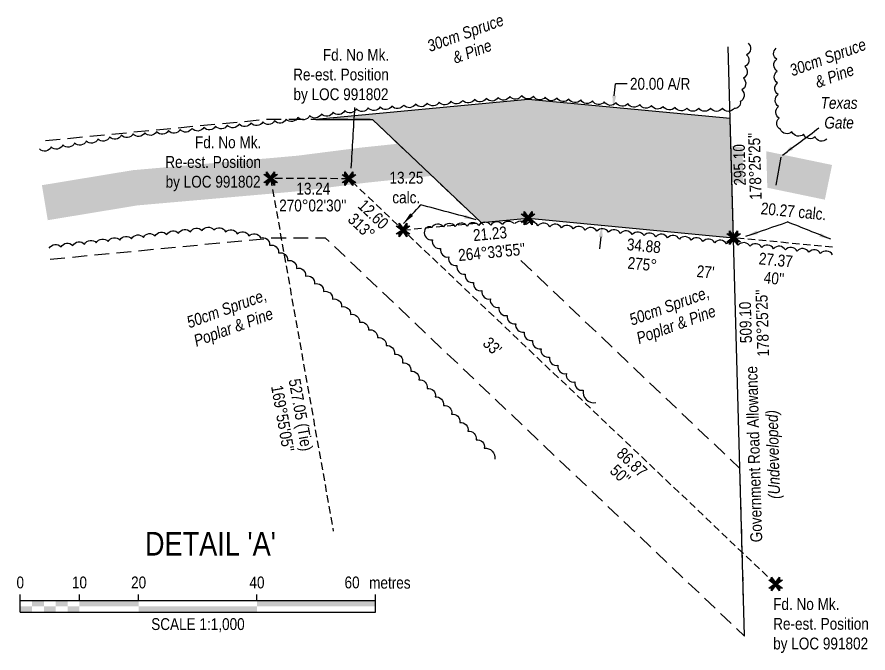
# Model space of a CAD drawing. Extents: x 633854 to 637633, y 5831519 to 5833773.
# Drawn here: x 636915 to 637633, y 5831820 to 5832358 of the extents above; entities that cross this region are included whole.
import ezdxf
from ezdxf.enums import TextEntityAlignment as Align

# ---------------------------------------------------------------- set-up
doc = ezdxf.new("R2010")
doc.units = 0
doc.header["$LTSCALE"] = 5
doc.header["$PDSIZE"] = 0.5
for name, pattern in [('0', [1, 1, 0]), ('foc-ACCESSROAD', [3.75, 2.5, -1.25]), ('foc-TIELINE', [1.875, 1.25, -0.625]), ('foc-TRAV', [1.875, 1.25, -0.625])]:
    doc.linetypes.add(name, pattern=pattern)
doc.layers.get('Defpoints').update_dxf_attribs({"color": 9})
for name, color, linetype in [('AS-FENCE', 48, 'foc-FENCE'), ('AS-ROADS', 254, 'Continuous'), ('DETAIL-T', 7, 'Continuous'), ('F-AR', 190, 'foc-ACCESSROAD'), ('L-BD', 7, 'Continuous'), ('L-BD1', 253, 'Continuous'), ('L-MON', 1, 'Continuous'), ('L-ROAD-T', 7, 'Continuous'), ('L-SEC', 7, 'Continuous'), ('L-TIE', 7, 'foc-TIELINE'), ('P-PROPOSED', 10, 'Continuous'), ('P-PROPOSED-H', 21, 'Continuous'), ('P-TRAV', 4, 'foc-TRAV'), ('P-TXT', 4, 'Continuous'), ('T-BUSH', 110, '0'), ('T-BUSH-T', 110, 'Continuous')]:
    doc.layers.add(name, color=color, linetype=linetype)
doc.layers.add('T-TEXT', color=48, linetype='Continuous', lineweight=18)
doc.styles.add('80', font='ARIALN.TTF', dxfattribs={"height": 10})
doc.styles.add('80CG', font='ARIALN.TTF', dxfattribs={"height": 10})
doc.styles.add('80L', font='ARIALN.TTF', dxfattribs={"height": 10})
doc.styles.add('80LS', font='ARIALNI.TTF', dxfattribs={"height": 10})
doc.styles.add('foc-LtypeFont', font='ARIALN.TTF', dxfattribs={"height": 7.35})
doc.linetypes.add('foc-FENCE', pattern='A,10,-1,["X",foc-LtypeFont,S=0.2,R=0,X=-0.625,Y=-0.75],-1.24', length=12.24)
doc.dimstyles.new('Compass 5 000', dxfattribs={"dimscale": 5, "dimtxt": 9, "dimasz": 2, "dimexe": 0.2, "dimexo": 0.0625, "dimgap": 0.5, "dimtad": 0, "dimtih": 1, "dimtoh": 1, "dimzin": 0, "dimdsep": 46, "dimtxsty": '80CG', "dimcen": 0.1, "dimse1": 1, "dimse2": 1, "dimclrd": 256, "dimclrt": 256, "dimaunit": 1, "dimadec": 4, "dimazin": 0, "dimtfac": 0.06, "dimtofl": 0, "dimtmove": 0, "dimatfit": 1, "dimfxl": 0.2, "dimtolj": 1, "dimtzin": 0, "dimlwd": -1, "dimarcsym": 0})

# ---------------------------------------------------------------- blocks, each defined once
blk = doc.blocks.new('*D632')
at = {"layer": 'Defpoints', "color": 0, "transparency": 16777216}
for p in [(637405.13, 5832282.63), (637418.26, 5832281.38), (637395.62, 5832183.12)]:
    blk.add_point(p, dxfattribs=at)
at = {"layer": 'P-TXT', "transparency": 16777216}
for p, q in [((637419.21, 5832291.33), (637420.16, 5832301.29)), ((637430.16, 5832301.29), (637420.16, 5832301.29)), ((637407.79, 5832171.91), (637406.84, 5832161.95))]:
    blk.add_line(p, q, dxfattribs=at)
for points in [[(637417.55, 5832291.49), (637420.87, 5832291.17), (637418.26, 5832281.38)], [(637406.14, 5832172.07), (637409.45, 5832171.75), (637408.75, 5832181.86)]]:
    blk.add_solid(points, dxfattribs=at)
at = {"layer": 'P-TXT', "transparency": 16777216, "insert": (637457.9, 5832301.29), "char_height": 10, "attachment_point": 5, "style": '80CG'}
blk.add_mtext('\\A1;20.00 A/R', dxfattribs=at)
blk = doc.blocks.new('TEMP')
h = blk.add_hatch(color=255)
h.dxf.hatch_style = 1
h.paths.add_polyline_path([(0, 0.25), (-0.67, 1.15), (-0.67, 0.67), (-1.15, 0.67), (-0.25, 0), (-1.15, -0.67), (-0.67, -0.67), (-0.67, -1.15), (0, -0.25), (0.67, -1.15), (0.67, -0.67), (1.15, -0.67), (0.25, 0), (1.15, 0.67), (0.67, 0.67), (0.67, 1.15)])
h.paths.add_polyline_path([(0.57, 0.85), (0.57, 0.57), (0.85, 0.57), (0.08, 0), (0.85, -0.57), (0.57, -0.57), (0.57, -0.85), (0, -0.08), (-0.57, -0.85), (-0.57, -0.57), (-0.85, -0.57), (-0.08, 0), (-0.85, 0.57), (-0.57, 0.57), (-0.57, 0.85), (0, 0.08)], flags=16)
h = blk.add_hatch(color=1)
h.dxf.hatch_style = 1
h.paths.add_polyline_path([(0, 0.08), (-0.57, 0.85), (-0.57, 0.57), (-0.85, 0.57), (-0.08, 0), (-0.85, -0.57), (-0.57, -0.57), (-0.57, -0.85), (0, -0.08), (0.57, -0.85), (0.57, -0.57), (0.85, -0.57), (0.08, 0), (0.85, 0.57), (0.57, 0.57), (0.57, 0.85)])
at = {"color": 1}
for p, q in [((-0.08, 0), (0.08, 0)), ((0, 0.08), (0, -0.08))]:
    blk.add_line(p, q, dxfattribs=at)
at = {"color": 255, "flags": 128}
blk.add_lwpolyline([(-0.25, 0), (-1.15, 0.67), (-0.67, 0.67), (-0.67, 1.15), (0, 0.25), (0.67, 1.15), (0.67, 0.67), (1.15, 0.67), (0.25, 0), (1.15, -0.67), (0.67, -0.67), (0.67, -1.15), (0, -0.25), (-0.67, -1.15), (-0.67, -0.67), (-1.15, -0.67)], close=True, dxfattribs=at)
at = {"color": 1, "flags": 128}
blk.add_lwpolyline([(-0.08, 0), (-0.85, 0.57), (-0.57, 0.57), (-0.57, 0.85), (0, 0.08), (0.57, 0.85), (0.57, 0.57), (0.85, 0.57), (0.08, 0), (0.85, -0.57), (0.57, -0.57), (0.57, -0.85), (0, -0.08), (-0.57, -0.85), (-0.57, -0.57), (-0.85, -0.57)], close=True, dxfattribs=at)
blk = doc.blocks.new('*U435')
at = {"color": 0}
for p, q in [((-150, 0), (-150, 15)), ((-100, 10), (-100, 15)), ((-50, 10), (-50, 15)), ((50, 10), (50, 15)), ((150.24, 0), (150.24, 15)), ((-150, 10), (150.24, 10)), ((-150, 0), (150.24, 0))]:
    blk.add_line(p, q, dxfattribs=at)
for points in [[(-140, 10), (-130, 10), (-140, 5), (-130, 5)], [(-120, 10), (-110, 10), (-120, 5), (-110, 5)], [(-100, 10), (-50, 10), (-100, 5), (-50, 5)], [(50, 10), (150.24, 10), (50, 5), (150.24, 5)], [(-150, 5), (-140, 5), (-150, 0), (-140, 0)], [(-130, 5), (-120, 5), (-130, 0), (-120, 0)], [(-110, 5), (-100, 5), (-110, 0), (-100, 0)], [(-50, 5), (50, 5), (-50, 0), (50, 0)]]:
    blk.add_solid(points, dxfattribs=at)
at = {"color": 0, "style": '80'}
blk.add_text('metres', height=10, dxfattribs=at).set_placement((162.24, 20), align=Align.CENTER)
at = {"color": 0, "char_height": 10, "style": '80'}
for s, insert, attachment_point in [('0', (-150, 30.21), 2), ('10', (-100, 30.21), 2), ('20', (-50, 30.21), 2), ('40', (50, 30.21), 2), ('60', (136.7, 30.22), 3), ('SCALE 1:1,000', (0.12, -5), 2)]:
    blk.add_mtext(s, dxfattribs=dict(at, insert=insert, attachment_point=attachment_point))

msp = doc.modelspace()

# ---------------------------------------------------------------- hatches: boundary and pattern name
at = {"layer": 'P-PROPOSED-H'}
h = msp.add_hatch(color=256, dxfattribs=at)
h.dxf.hatch_style = 1
h.paths.add_polyline_path([(637306.693, 5832184.047), (637346.392, 5832187.824), (637519.929, 5832171.234), (637517.152, 5832271.922), (637346.415, 5832288.245), (637167.149, 5832271.189), (637215.104, 5832271.154)])

# ---------------------------------------------------------------- linework, layer by layer
at = {"layer": 'AS-FENCE', "flags": 128}
msp.add_lwpolyline([(637559.872, 5832239.452), (637555.612, 5832215.822)], dxfattribs=at)
at = {"layer": 'AS-ROADS', "const_width": 29.99}
msp.add_lwpolyline([(636938.262, 5832200.883), (637014.497, 5832213.477), (637132.727, 5832223.862), (637153.322, 5832225.712), (637206.837, 5832232.542), (637357.427, 5832248.282), (637402.352, 5832246.197), (637472.487, 5832240.832), (637545.047, 5832229.552), (637600.079, 5832218.098)], dxfattribs=at)
at = {"layer": 'F-AR', "flags": 128}
msp.add_lwpolyline([(636942.841, 5832153.162), (637131.312, 5832171.247), (637175.127, 5832171.215), (637529.216, 5831834.451), (637525.309, 5831976.127), (637215.104, 5832271.154), (637126.562, 5832271.218), (636933.293, 5832252.673)], dxfattribs=at)
at = {"layer": 'L-SEC'}
msp.add_line((637529.209, 5831834.701), (637515.477, 5832332.674), dxfattribs=at)
at = {"layer": 'L-TIE'}
for p, q in [((637195.115, 5832221.185), (637128.937, 5832221.232)), ((637128.937, 5832221.232), (637181.908, 5831923.293)), ((637555.384, 5831878.544), (637195.115, 5832221.185))]:
    msp.add_line(p, q, dxfattribs=at)
at = {"layer": 'P-PROPOSED', "flags": 128}
msp.add_lwpolyline([(637306.693, 5832184.047), (637346.392, 5832187.824), (637519.929, 5832171.234), (637517.152, 5832271.922), (637346.415, 5832288.245), (637167.149, 5832271.189), (637215.104, 5832271.154)], close=True, dxfattribs=at)
at = {"layer": 'P-TRAV'}
msp.add_line((637603.539, 5832163.24), (637519.929, 5832171.234), dxfattribs=at)
at = {"layer": 'P-TRAV', "flags": 128}
msp.add_lwpolyline([(637240.76, 5832177.774), (637306.693, 5832184.047)], dxfattribs=at)
at = {"layer": 'T-BUSH', "linetype": 'Continuous', "flags": 128}
for points in [[(637532.291, 5832335.813, -0.5205671), (637530.939, 5832325.908, -0.5205671), (637529.587, 5832316.003, -0.5205671), (637528.235, 5832306.098, -0.5205671), (637526.883, 5832296.193, -0.5205671), (637525.532, 5832286.288, -0.5205671), (637520.494, 5832280.624, -0.5205671), (637510.497, 5832280.663, -0.5205671), (637500.5, 5832280.702, -0.5205671), (637490.504, 5832280.742, -0.5205671), (637480.507, 5832280.781, -0.5205671), (637470.537, 5832281.47, -0.5205671), (637460.571, 5832282.251, -0.5205671), (637450.604, 5832283.031, -0.5205671), (637440.638, 5832283.812, -0.5205671), (637430.672, 5832284.592, -0.5205671), (637420.706, 5832285.372, -0.5205671), (637410.74, 5832286.153, -0.5205671), (637400.773, 5832286.933, -0.5205671), (637390.807, 5832287.714, -0.5205671), (637380.841, 5832288.494, -0.5205671), (637370.875, 5832289.275, -0.5205671), (637360.908, 5832290.055, -0.5205671), (637350.942, 5832290.836, -0.5205671), (637340.976, 5832291.413, -0.5205671), (637331.012, 5832290.61, -0.5205671), (637321.047, 5832289.807, -0.5205671), (637311.083, 5832289.005, -0.5205671), (637301.118, 5832288.202, -0.5205671), (637291.154, 5832287.399, -0.5205671), (637281.189, 5832286.597, -0.5205671), (637271.225, 5832285.794, -0.5205671), (637261.26, 5832284.991, -0.5205671), (637251.296, 5832284.188, -0.5205671), (637241.331, 5832283.386, -0.5205671), (637231.367, 5832282.583, -0.5205671), (637221.402, 5832281.78, -0.5205671), (637211.438, 5832280.977, -0.5205671), (637201.473, 5832280.175, -0.5205671), (637191.579, 5832278.764, -0.5205671), (637181.691, 5832277.29, -0.5205671), (637171.804, 5832275.815, -0.5205671), (637161.916, 5832274.341, -0.5205671), (637152.029, 5832272.867, -0.5205671), (637142.141, 5832271.393, -0.5205671), (637132.238, 5832270.047, -0.5205671), (637122.284, 5832269.128, -0.5205671), (637112.33, 5832268.209, -0.5205671), (637102.375, 5832267.289, -0.5205671), (637092.421, 5832266.37, -0.5205671), (637082.467, 5832265.451, -0.5205671), (637072.512, 5832264.531, -0.5205671), (637062.558, 5832263.612, -0.5205671), (637052.603, 5832262.693, -0.5205671), (637042.649, 5832261.773, -0.5205671), (637032.695, 5832260.854, -0.5205671), (637022.74, 5832259.934, -0.5205671), (637012.786, 5832259.015, -0.5205671), (637002.848, 5832257.972, -0.5205671), (636992.99, 5832256.308, -0.5205671), (636983.133, 5832254.644, -0.5205671), (636973.276, 5832252.98, -0.5205671), (636963.418, 5832251.316, -0.5205671), (636953.561, 5832249.653, -0.5205671), (636943.704, 5832247.989, -0.5205671), (636933.689, 5832246.298, -0.5205671)], [(637598.594, 5832254.504, -0.5205671), (637588.818, 5832256.594, -0.5205671), (637579.042, 5832258.683, -0.5205671), (637569.266, 5832260.773, -0.5205671), (637559.49, 5832262.862, -0.5205671), (637558.346, 5832272.222, -0.5205671), (637557.949, 5832282.211, -0.5205671), (637557.553, 5832292.199, -0.5205671), (637557.156, 5832302.188, -0.5205671), (637556.759, 5832312.177, -0.5205671), (637556.362, 5832322.166, -0.5205671), (637555.994, 5832331.436, -0.5205671)], [(636942.021, 5832162.35, -0.5205671), (636951.95, 5832163.506, -0.5205671), (636961.88, 5832164.662, -0.5205671), (636971.81, 5832165.818, -0.5205671), (636981.74, 5832166.974, -0.5205671), (636991.669, 5832168.129, -0.5205671), (637001.599, 5832169.285, -0.5205671), (637011.529, 5832170.441, -0.5205671), (637021.458, 5832171.597, -0.5205671), (637031.388, 5832172.753, -0.5205671), (637041.318, 5832173.909, -0.5205671), (637051.248, 5832175.064, -0.5205671), (637061.177, 5832176.22, -0.5205671), (637071.107, 5832177.376, -0.5205671), (637081.022, 5832177.97, -0.5205671), (637090.875, 5832176.282, -0.5205671), (637100.728, 5832174.594, -0.5205671), (637110.581, 5832172.906, -0.5205671), (637120.434, 5832171.218, -0.5205671), (637128.113, 5832164.902, -0.5205671), (637135.702, 5832158.394, -0.5205671), (637143.291, 5832151.887, -0.5205671), (637150.88, 5832145.38, -0.5205671), (637158.469, 5832138.873, -0.5205671), (637166.057, 5832132.366, -0.5205671), (637173.646, 5832125.859, -0.5205671), (637181.235, 5832119.351, -0.5205671), (637188.824, 5832112.844, -0.5205671), (637196.413, 5832106.337, -0.5205671), (637204.002, 5832099.83, -0.5205671), (637211.591, 5832093.323, -0.5205671), (637219.18, 5832086.815, -0.5205671), (637226.554, 5832080.082, -0.5205671), (637233.454, 5832072.848, -0.5205671), (637240.354, 5832065.615, -0.5205671), (637247.255, 5832058.381, -0.5205671), (637254.155, 5832051.148, -0.5205671), (637261.055, 5832043.915, -0.5205671), (637267.955, 5832036.681, -0.5205671), (637274.855, 5832029.448, -0.5205671), (637281.756, 5832022.214, -0.5205671), (637288.656, 5832014.981, -0.5205671), (637295.556, 5832007.748, -0.5205671), (637302.456, 5832000.514, -0.5205671), (637309.356, 5831993.281, -0.5205671), (637318.207, 5831984.002, -0.5205671)], [(637603.445, 5832156.94, 0.5205671), (637593.499, 5832157.952, 0.5205671), (637583.554, 5832158.964, 0.5205671), (637573.609, 5832159.977, 0.5205671), (637563.663, 5832160.989, 0.5205671), (637553.718, 5832162.001, 0.5205671), (637543.773, 5832163.014, 0.5205671), (637533.827, 5832164.026, 0.5205671), (637523.882, 5832165.038, 0.5205671), (637513.937, 5832166.05, 0.5205671), (637503.991, 5832167.063, 0.5205671), (637494.046, 5832168.075, 0.5205671), (637484.1, 5832169.087, 0.5205671), (637474.155, 5832170.1, 0.5205671), (637464.21, 5832171.112, 0.5205671), (637454.263, 5832172.109, 0.5205671), (637444.31, 5832173.044, 0.5205671), (637434.357, 5832173.979, 0.5205671), (637424.404, 5832174.913, 0.5205671), (637414.451, 5832175.848, 0.5205671), (637404.498, 5832176.783, 0.5205671), (637394.545, 5832177.718, 0.5205671), (637384.592, 5832178.652, 0.5205671), (637374.639, 5832179.587, 0.5205671), (637364.686, 5832180.522, 0.5205671), (637354.733, 5832181.456, 0.5205671), (637344.78, 5832182.391, 0.5205671), (637334.811, 5832182.714, 0.5205671), (637324.821, 5832182.329, 0.5205671), (637314.832, 5832181.943, 0.5205671), (637304.843, 5832181.557, 0.5205671), (637294.853, 5832181.171, 0.5205671), (637284.864, 5832180.785, 0.5205671), (637274.875, 5832180.399, 0.5205671), (637264.885, 5832180.014, 0.5205671), (637258.917, 5832176.855, 0.5205671), (637265.571, 5832169.471, 0.5205671), (637272.465, 5832162.231, 0.5205671), (637279.358, 5832154.991, 0.5205671), (637286.251, 5832147.751, 0.5205671), (637293.185, 5832140.551, 0.5205671), (637300.311, 5832133.54, 0.5205671), (637307.438, 5832126.529, 0.5205671), (637314.564, 5832119.518, 0.5205671), (637321.69, 5832112.507, 0.5205671), (637328.816, 5832105.497, 0.5205671), (637335.942, 5832098.486, 0.5205671), (637343.068, 5832091.475, 0.5205671), (637350.195, 5832084.464, 0.5205671), (637357.321, 5832077.453, 0.5205671), (637364.447, 5832070.442, 0.5205671), (637371.573, 5832063.431, 0.5205671), (637378.699, 5832056.42, 0.5205671), (637385.825, 5832049.409, 0.5205671), (637392.951, 5832042.398, 0.5205671), (637403.536, 5832031.985, 0.5205671)]]:
    msp.add_lwpolyline(points, format="xyb", dxfattribs=at)

# ---------------------------------------------------------------- block references
at = {"layer": 'DETAIL-T', "xscale": 0.99967523, "yscale": 0.99967523, "zscale": 0.99967523}
msp.add_blockref('*U435', (637067.452, 5831854.707), dxfattribs=at)
at = {"layer": 'L-MON', "xscale": 4.998376149999991, "yscale": 4.998376149999991, "zscale": 4.998376149999991}
for p in [(637128.937, 5832221.232), (637195.115, 5832221.185), (637240.76, 5832177.774), (637519.929, 5832171.234), (637555.384, 5831878.544)]:
    msp.add_blockref('TEMP', p, dxfattribs=at)

# ---------------------------------------------------------------- texts
at = {"layer": 'DETAIL-T', "color": 3, "insert": (637078.108, 5831912.635), "char_height": 19.9935, "width": 223.78532, "attachment_point": 5, "style": '80CG'}
msp.add_mtext("DETAIL 'A'", dxfattribs=at)
at = {"layer": 'L-BD', "linetype": 'Continuous', "style": '80L'}
msp.add_text("27'", height=9.9968, rotation=354.53901, dxfattribs=at).set_placement((637488.36, 5832138.133))
at = {"layer": 'L-BD', "linetype": 'Continuous', "insert": (637228.66, 5832227.01), "char_height": 9.99675, "attachment_point": 1, "style": '80L'}
msp.add_mtext_dynamic_manual_height_columns('\\pi0.6637;13.25\\P\\pi3.07765;calc.', width=28.28317, gutter_width=49.984, heights=[0], dxfattribs=at)
at = {"layer": 'L-BD', "insert": (637153.909, 5832053.105), "char_height": 9.99675, "width": 61.15107, "attachment_point": 1, "rotation": 280.081279, "line_spacing_factor": 0.934195, "style": '80L'}
msp.add_mtext("\\pi0.27842;527.05 (Tie) \\P\\pi3.0947;169°55'05''", dxfattribs=at)
at = {"layer": 'L-BD1', "insert": (637135.978, 5832217.758), "char_height": 9.99675, "width": 56.28908, "attachment_point": 1, "line_spacing_factor": 0.855, "style": '80L'}
msp.add_mtext("\\pi14.71098;13.24\\P\\pi0.21023;270°02'30''", dxfattribs=at)
at = {"layer": 'L-BD1', "char_height": 9.99675, "attachment_point": 1, "rotation": 316.436545, "line_spacing_factor": 0.855, "style": '80L'}
for s, insert, width in [('\\pi14.71098;12.60\\P\\pi16.49075;313°', (637198.116, 5832214.727), 56.28908), ("\\pi0.27842;33'", (637314.062, 5832088.481), 14.46774), ("\\pi0.27842;86.87\\P\\pi6.05417;50''", (637427.034, 5831995.097), 28.21498)]:
    msp.add_mtext(s, dxfattribs=dict(at, insert=insert, width=width))
at = {"layer": 'L-MON', "char_height": 9.99675, "attachment_point": 1, "style": '80L'}
for s, insert in [('\\pi26.07379;Fd. No Mk.\\P\\pi0.97963;Re-est. Position \\P\\pi1.24557;by LOC 991802', (637146.992, 5832330.877)), ('\\pi26.07379;Fd. No Mk.\\P\\pi0.97963;Re-est. Position \\P\\pi1.24557;by LOC 991802', (637039.001, 5832256.935)), ('Fd. No Mk.\\PRe-est. Position \\Pby LOC 991802', (637553.373, 5831866.623))]:
    msp.add_mtext_dynamic_manual_height_columns(s, width=80.13536, gutter_width=249.919, heights=[0], dxfattribs=dict(at, insert=insert))
at = {"layer": 'L-ROAD-T', "style": '80L'}
msp.add_text('Government Road Allowance', height=10, rotation=91.655171, dxfattribs=at).set_placement((637537.064, 5831988.323), align=Align.MIDDLE_CENTER)
at = {"layer": 'T-BUSH-T', "linetype": 'Continuous', "char_height": 9.99675, "attachment_point": 2, "rotation": 20, "style": '80LS'}
for s, insert, width in [('30cm Spruce \\P& Pine', (637291.737, 5832349.103), 67.28824), ('30cm Spruce \\P& Pine', (637597.808, 5832328.499), 67.28824), ('50cm Spruce,\\PPoplar & Pine', (637090.093, 5832116.12), 69.83857), ('50cm Spruce,\\PPoplar & Pine', (637463.92, 5832118.352), 69.83857)]:
    msp.add_mtext(s, dxfattribs=dict(at, insert=insert, width=width))
at = {"layer": 'T-TEXT', "style": '80LS'}
msp.add_text('(Undeveloped)', height=10, rotation=91.655171, dxfattribs=at).set_placement((637553.208, 5831988.091), align=Align.MIDDLE_CENTER)
at = {"layer": 'T-TEXT', "linetype": 'Continuous', "insert": (637592.707, 5832290.221), "char_height": 9.99675, "attachment_point": 1, "style": '80L'}
msp.add_mtext_dynamic_manual_height_columns('\\pi0.76258;{\\fArial Narrow|b0|i1|c0|p34;Texas \\P\\pi3.91299;Gate}', width=31.2631, gutter_width=49.984, heights=[0], dxfattribs=at)

# ---------------------------------------------------------------- leaders
at = {"layer": 'L-BD', "linetype": 'Continuous', "path_type": 1}
for points in [[(637241.232, 5832183.43), (637255.813, 5832199.063)], [(637302.524, 5832186.498), (637255.813, 5832199.063)]]:
    msp.add_leader(points, dimstyle='Compass 5 000', override={"dimgap": 0.5, "dimtad": 0}, dxfattribs=at)
at = {"layer": 'L-BD', "color": 4, "linetype": 'Continuous', "path_type": 1}
for points in [[(637530.38, 5832172.519), (637565.517, 5832184.626)], [(637602.19, 5832169.929), (637565.517, 5832184.626)]]:
    msp.add_leader(points, dimstyle='Compass 5 000', override={"dimgap": 0.5, "dimtad": 0}, dxfattribs=at)
at = {"layer": 'L-MON', "path_type": 1}
msp.add_leader([(637197.073, 5832230.062), (637200.126, 5832281.4)], dimstyle='Compass 5 000', override={"dimgap": 0.5, "dimtad": 0}, dxfattribs=at)
at = {"layer": 'T-TEXT', "linetype": 'Continuous', "path_type": 1}
msp.add_leader([(637561.242, 5832241.134), (637591.999, 5832264.081)], dimstyle='Compass 5 000', override={"dimgap": 0.5, "dimtad": 0}, dxfattribs=at)

# ---------------------------------------------------------------- next in the draw order: texts
at = {"layer": 'L-BD', "insert": (637532.928, 5832231.548), "char_height": 9.99675, "width": 56.28908, "attachment_point": 2, "rotation": 91.5796, "style": '80L', "bg_fill": 2}
msp.add_mtext("178°25'25''", dxfattribs=at)
at = {"layer": 'L-BD', "char_height": 9.99675, "attachment_point": 1, "line_spacing_factor": 0.934195, "style": '80L', "bg_fill": 3, "box_fill_scale": 1.15, "bg_fill_color": 256, "bg_fill_true_color": 256, "bg_fill_transparency": 0}
for s, insert, width, rotation in [("\\pi14.24728;21.23\\P\\pi0.21023;264°33'55''", (637285.301, 5832176.936), 56.28908, 5.435128), ('\\pi0.27842;34.88\\P\\pi2.39915;275°', (637430.113, 5832170.857), 28.24226, 354.53901)]:
    msp.add_mtext(s, dxfattribs=dict(at, insert=insert, width=width, rotation=rotation))
at = {"layer": 'L-BD', "insert": (637525.038, 5832099.572), "char_height": 9.9968, "width": 35.77008, "attachment_point": 2, "rotation": 91.5796, "style": '80L', "bg_fill": 3, "box_fill_scale": 1.15, "bg_fill_color": 256, "bg_fill_true_color": 256, "bg_fill_transparency": 0}
msp.add_mtext('509.10', dxfattribs=at)

# ---------------------------------------------------------------- next in the draw order: block references
at = {"layer": 'L-MON', "xscale": 4.998376149999991, "yscale": 4.998376149999991, "zscale": 4.998376149999991}
msp.add_blockref('TEMP', (637346.392, 5832187.824), dxfattribs=at)

# ---------------------------------------------------------------- next in the draw order: texts
at = {"layer": 'L-BD', "style": '80L'}
msp.add_text('295.10', height=9.9968, rotation=91.5796, dxfattribs=at).set_placement((637524.863, 5832232.879), align=Align.MIDDLE)
at = {"layer": 'L-BD', "insert": (637543.321, 5832201.222), "char_height": 9.99675, "attachment_point": 1, "rotation": 354.53901, "style": '80L'}
msp.add_mtext_dynamic_manual_height_columns('\\pi0.21023;20.27 calc.', width=54.51612, gutter_width=49.984, heights=[0], dxfattribs=at)
at = {"layer": 'L-BD', "insert": (637539.229, 5832098.968), "char_height": 9.99675, "width": 56.28908, "attachment_point": 2, "rotation": 91.5796, "style": '80L', "bg_fill": 3, "box_fill_scale": 1.15, "bg_fill_color": 256, "bg_fill_true_color": 256, "bg_fill_transparency": 0}
msp.add_mtext("178°25'25''", dxfattribs=at)

# ---------------------------------------------------------------- next in the draw order: dimensions: what is measured, and where the dimension line sits
at = {"layer": 'P-TXT'}
dim = msp.add_linear_dim(base=(637418.26, 5832281.377), p1=(637395.62, 5832183.118), p2=(637405.134, 5832282.632), angle=84.53901, text='20.00 A/R', dimstyle='Compass 5 000', override={"dimtmove": 1}, dxfattribs=at)
dim.commit()
dim.dimension.update_dxf_attribs({"geometry": '*D632', "text_midpoint": (637434.632, 5832296.77), "dimtype": 161})

# ---------------------------------------------------------------- next in the draw order: texts
at = {"layer": 'L-BD', "insert": (637541.638, 5832158.797), "char_height": 9.99675, "width": 28.21498, "attachment_point": 1, "rotation": 354.53901, "line_spacing_factor": 0.934195, "style": '80L', "bg_fill": 3, "box_fill_scale": 1.15, "bg_fill_color": 256, "bg_fill_true_color": 256, "bg_fill_transparency": 0}
msp.add_mtext("\\pi0.21023;27.37 \\P\\pi5.89051;40''", dxfattribs=at)

doc.saveas('drawing.dxf')
